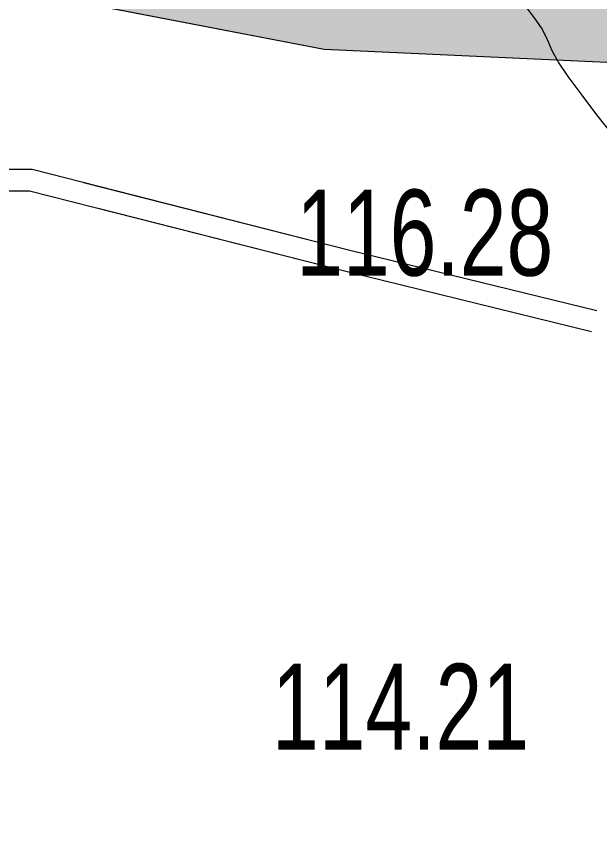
# Model space of a CAD drawing. Header units: metres. Extents: x 431006 to 434411, y 2469261 to 2473208.
# Drawn here: x 432287.75 to 432314.91, y 2470753.88 to 2470791.81 of the extents above; entities that cross this region are included whole.
import ezdxf

# ---------------------------------------------------------------- set-up
doc = ezdxf.new("R2010")
doc.units = ezdxf.units.M
doc.header["$MEASUREMENT"] = 0
for name, color, linetype, lineweight in [('CAO DO', 8, 'Continuous', 18), ('duong be tong-ks', 8, 'Continuous', 18), ('MH_DongMuc', 8, 'Continuous', 18), ('ranh gioi thuc vat-ks', 8, 'RAO_T_VAT', 18), ('thuc vat-ks', 8, 'Continuous', 18)]:
    doc.layers.add(name, color=color, linetype=linetype, lineweight=lineweight)
doc.styles.get("Standard").update_dxf_attribs({"font": 'arial.ttf'})
doc.linetypes.add('RAO_T_VAT', pattern='A,0,[133,ltypeshp.shx,S=0.34,R=0,X=-0.17,Y=0],-2,[133,ltypeshp.shx,S=0.08,R=0,X=0,Y=0],-1.5,[133,ltypeshp.shx,S=0.08,R=0,X=0,Y=0],-1.5,[133,ltypeshp.shx,S=0.08,R=0,X=0,Y=0],-2', length=7)
pattern_1 = [(0, (14.8, 7.6), (0, 20), [0, -20]), (0, (14.76, 7.848), (0, 20), [0, -20]), (0, (14.648, 8.07), (0, 20), [0, -20]), (0, (14.47, 8.248), (0, 20), [0, -20]), (0, (14.248, 8.36), (0, 20), [0, -20]), (0, (14, 8.4), (0, 20), [0, -20]), (0, (13.752, 8.36), (0, 20), [0, -20]), (0, (13.53, 8.248), (0, 20), [0, -20]), (0, (13.352, 8.07), (0, 20), [0, -20]), (0, (13.24, 7.848), (0, 20), [0, -20]), (0, (13.2, 7.6), (0, 20), [0, -20]), (0, (13.24, 7.352), (0, 20), [0, -20]), (0, (13.352, 7.13), (0, 20), [0, -20]), (0, (13.53, 6.952), (0, 20), [0, -20]), (0, (13.752, 6.84), (0, 20), [0, -20]), (0, (14, 6.8), (0, 20), [0, -20]), (0, (14.248, 6.84), (0, 20), [0, -20]), (0, (14.47, 6.952), (0, 20), [0, -20]), (0, (14.648, 7.13), (0, 20), [0, -20]), (0, (14.76, 7.352), (0, 20), [0, -20]), (0, (6.76, 15.352), (0, 20), [0, -20]), (0, (6.648, 15.13), (0, 20), [0, -20]), (0, (6.47, 14.952), (0, 20), [0, -20]), (0, (6.248, 14.84), (0, 20), [0, -20]), (0, (6, 14.8), (0, 20), [0, -20]), (0, (5.752, 14.84), (0, 20), [0, -20]), (0, (5.53, 14.952), (0, 20), [0, -20]), (0, (5.352, 15.13), (0, 20), [0, -20]), (0, (5.24, 15.352), (0, 20), [0, -20]), (0, (5.2, 15.6), (0, 20), [0, -20]), (0, (5.24, 15.848), (0, 20), [0, -20]), (0, (5.352, 16.07), (0, 20), [0, -20]), (0, (5.53, 16.248), (0, 20), [0, -20]), (0, (5.752, 16.36), (0, 20), [0, -20]), (0, (6, 16.4), (0, 20), [0, -20]), (0, (6.248, 16.36), (0, 20), [0, -20]), (0, (6.47, 16.248), (0, 20), [0, -20]), (0, (6.648, 16.07), (0, 20), [0, -20]), (0, (6.76, 15.848), (0, 20), [0, -20]), (0, (6.8, 15.6), (0, 20), [0, -20]), (0, (14, 4), (0, 20), [1.086, -18.914]), (0, (6, 12), (0, 20), [1.086, -18.914]), (90, (14, 4), (-20, 1e-15), [2.8, -17.2]), (90, (6, 12), (-20, 1e-15), [2.8, -17.2])]

msp = doc.modelspace()

# ---------------------------------------------------------------- hatches: boundary and pattern name
at = {"layer": 'thuc vat-ks'}
h = msp.add_hatch(dxfattribs=at)
h.set_pattern_fill('217B', color=9, scale=20, style=0, pattern_type=2)
h.set_pattern_definition(pattern_1)
edge = h.paths.add_edge_path()
edge.add_line((432575.457, 2470747.937), (432578.454, 2470760.209))
edge.add_line((432578.454, 2470760.209), (432590.329, 2470811.174))
edge.add_line((432590.329, 2470811.174), (432595.797, 2470826.052))
edge.add_line((432595.797, 2470826.052), (432582.638, 2470882.147))
edge.add_line((432582.638, 2470882.147), (432561.765, 2470924.616))
edge.add_line((432561.765, 2470924.616), (432540.583, 2470952.503))
edge.add_line((432540.583, 2470952.503), (432512.006, 2470982.444))
edge.add_line((432512.006, 2470982.444), (432503.661, 2470994.945))
edge.add_line((432503.661, 2470994.945), (432507.512, 2471000.395))
edge.add_line((432507.512, 2471000.395), (432535.434, 2470999.113))
edge.add_line((432535.434, 2470999.113), (432583.895, 2470965.456))
edge.add_line((432583.895, 2470965.456), (432610.211, 2470951.352))
edge.add_line((432610.211, 2470951.352), (432623.691, 2470947.826))
edge.add_line((432623.691, 2470947.826), (432634.282, 2470956.801))
edge.add_line((432634.282, 2470956.801), (432632.677, 2470968.341))
edge.add_line((432632.677, 2470968.341), (432599.942, 2470983.727))
edge.add_line((432599.942, 2470983.727), (432557.257, 2471004.241))
edge.add_line((432557.257, 2471004.241), (432524.495, 2471038.647))
edge.add_line((432524.495, 2471038.647), (432470.884, 2471087.745))
edge.add_line((432470.884, 2471087.745), (432456.121, 2471091.912))
edge.add_line((432456.121, 2471091.912), (432424.888, 2471086.787))
edge.add_line((432424.888, 2471086.787), (432396.646, 2471094.801))
edge.add_line((432396.646, 2471094.801), (432381.241, 2471097.365))
edge.add_line((432381.241, 2471097.365), (432364.873, 2471084.864))
edge.add_line((432364.873, 2471084.864), (432348.506, 2471068.517))
edge.add_line((432348.506, 2471068.517), (432326.04, 2471068.517))
edge.add_line((432326.04, 2471068.517), (432292.984, 2471081.338))
edge.add_line((432292.984, 2471081.338), (432248.921, 2471092.891))
edge.add_line((432248.921, 2471092.891), (432225.171, 2471096.097))
edge.add_line((432225.171, 2471096.097), (432214.581, 2471091.289))
edge.add_line((432214.581, 2471091.289), (432213.733, 2471062.473))
edge.add_line((432213.733, 2471062.473), (432205.657, 2470934.702))
h = msp.add_hatch(dxfattribs=at)
h.set_pattern_fill('217B', color=8, scale=20, style=0, pattern_type=2)
h.set_pattern_definition(pattern_1)
h.paths.add_polyline_path([(432372.385, 2470821.903), (432199.651, 2470839.669), (432199.149, 2470831.737), (432204.845, 2470808.981), (432302.084, 2470790.288), (432371.94, 2470787.082), (432383.815, 2470778.748), (432399.862, 2470740.924), (432412.713, 2470715.518), (432399.555, 2470680.899), (432402.764, 2470665.834), (432413.676, 2470658.141), (432432.29, 2470658.141), (432494.23, 2470701.734), (432557.547, 2470737.694), (432575.245, 2470747.066), (432578.454, 2470760.209), (432590.329, 2470811.174), (432595.797, 2470826.052), (432584.429, 2470874.513, -0.174545)])

# ---------------------------------------------------------------- linework, layer by layer
at = {"layer": 'duong be tong-ks', "color": 8, "linetype": 'Continuous', "lineweight": 0}
for points in [[(432274.122, 2470702.526), (432269.461, 2470707.082), (432262.208, 2470713.312), (432258.479, 2470721.002), (432255.681, 2470730.242), (432249.555, 2470737.683), (432245.231, 2470743.923), (432245.231, 2470749.662), (432251.296, 2470756.47), (432256.714, 2470762.967), (432259.598, 2470770.133), (432263.821, 2470776.345), (432271.924, 2470782.22), (432278.719, 2470784.697), (432288.488, 2470784.697), (432303.275, 2470780.937), (432314.768, 2470778.124)], [(432275.042, 2470704.435), (432270.165, 2470707.796), (432263.017, 2470713.935), (432259.413, 2470721.367), (432256.58, 2470730.724), (432250.353, 2470738.286), (432246.231, 2470744.236), (432246.231, 2470749.281), (432252.054, 2470755.817), (432257.583, 2470762.448), (432260.485, 2470769.66), (432264.55, 2470775.638), (432272.398, 2470781.328), (432278.896, 2470783.697), (432288.363, 2470783.697), (432303.033, 2470779.967), (432314.53, 2470777.153)]]:
    msp.add_lwpolyline(points, dxfattribs=at)
at = {"layer": 'duong be tong-ks', "color": 9, "linetype": 'Continuous', "lineweight": 0}
for points in [[(432290.881, 2470784.088), (432303.275, 2470780.937), (432314.768, 2470778.124)], [(432291.563, 2470782.883), (432303.033, 2470779.967), (432314.53, 2470777.153)]]:
    msp.add_lwpolyline(points, dxfattribs=at)
at = {"layer": 'MH_DongMuc', "color": 8, "lineweight": 0, "elevation": 120}
msp.add_lwpolyline([(432315.516, 2470786.293), (432314.774, 2470787.237), (432314.037, 2470788.202), (432313.445, 2470789.019), (432312.996, 2470789.687), (432312.692, 2470790.205), (432312.533, 2470790.575), (432312.405, 2470790.897), (432312.196, 2470791.274), (432311.907, 2470791.704), (432311.538, 2470792.187)], dxfattribs=at)
at = {"layer": 'ranh gioi thuc vat-ks', "color": 8, "lineweight": 0, "ltscale": 3}
msp.add_lwpolyline([(432199.651, 2470839.669), (432199.149, 2470831.737), (432204.845, 2470808.981), (432302.084, 2470790.288), (432371.94, 2470787.082), (432383.815, 2470778.748), (432399.862, 2470740.924), (432412.713, 2470715.518), (432399.555, 2470680.899), (432402.764, 2470665.834), (432413.676, 2470658.141), (432432.29, 2470658.141), (432494.23, 2470701.734), (432557.547, 2470737.694), (432575.245, 2470747.066), (432578.454, 2470760.209), (432590.329, 2470811.174), (432595.797, 2470826.052), (432584.429, 2470874.513)], dxfattribs=at)
at = {"layer": 'ranh gioi thuc vat-ks', "color": 9, "lineweight": 0, "ltscale": 3}
msp.add_lwpolyline([(432285.577, 2470793.461), (432302.084, 2470790.288), (432371.94, 2470787.082), (432383.815, 2470778.748), (432399.862, 2470740.924), (432412.713, 2470715.518), (432411.835, 2470713.207)], dxfattribs=at)

# ---------------------------------------------------------------- texts
at = {"layer": 'CAO DO', "color": 8, "lineweight": 0, "width": 0.7}
for s, p in [('116.28', (432300.781, 2470779.75, 116.284)), ('114.21', (432299.656, 2470757.688, 114.213))]:
    msp.add_text(s, height=4, dxfattribs=at).set_placement(p)
at = {"layer": 'CAO DO', "color": 9, "lineweight": 0, "width": 0.7}
for s, p in [('116.28', (432300.781, 2470779.75, 116.284)), ('114.21', (432299.656, 2470757.688, 114.213))]:
    msp.add_text(s, height=4, dxfattribs=at).set_placement(p)

doc.saveas('drawing.dxf')
